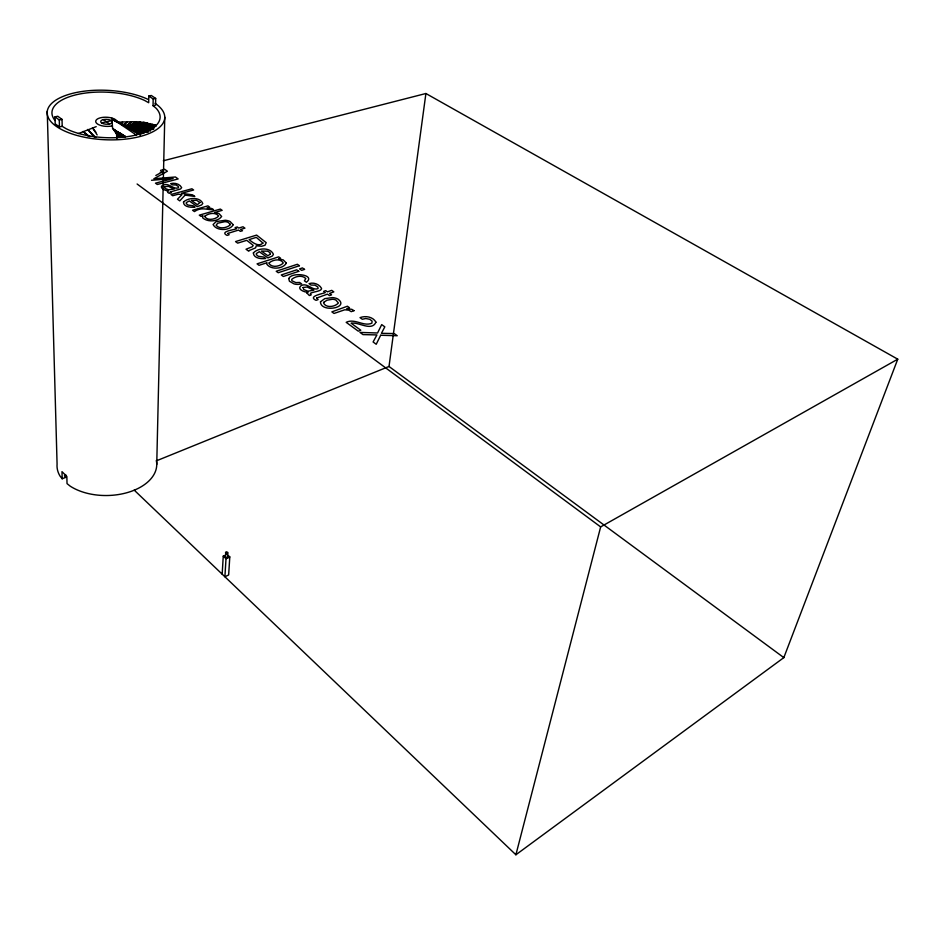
<?xml version="1.0" encoding="UTF-8"?>
<svg xmlns="http://www.w3.org/2000/svg" width="945" height="945" viewBox="0 0 945 945"><rect width="100%" height="100%" fill="white"/><g stroke="black" fill="none" stroke-linecap="round" stroke-linejoin="round"><path stroke-width="1.42" d="M148.802 96.036L153.184 98.977L153.055 105.698L155.559 105.131L155.689 98.422L151.306 95.48L148.802 96.036L148.696 102.733L144.703 100.501A54.148 22.751 2.7 0 0 77.384 94.488A54.148 22.751 2.7 0 0 55.046 120.547M156.74 464.42L164.773 117.18M222.169 574.158L223.256 556.121L225.146 555.223M225.879 554.62L226.02 552.187M223.256 556.121L226.009 558.708L224.898 576.769L228.655 574.962L229.789 556.924L227.036 554.337M227.473 553.557L227.899 557.822M156.079 460.959L389.009 366.471L425.9 93.508L897.75 359.183L783.83 657.625L515.899 854.776L134.225 490.148M116.967 138.537L116.471 133.8L112.585 128.284L111.935 118.42L140.38 134.958L111.935 118.42L136.21 134.958M515.899 854.776L600.654 526.908L897.75 359.183M120.854 124.22L122.472 121.988L136.423 121.692L144.656 122.46L155.842 125.401M120.724 124.374L122.472 121.988L117.617 122.366M125.957 126.098L131.721 121.704L125.862 126.087M128.886 126.11L136.222 121.692L127.492 126.784M155.819 175.498L163.225 171.399L160.296 172.191M78.482 133.529L96.201 126.642M129.619 127.138L140.191 122.023L128.626 127.374M226.009 558.708L229.789 556.924M47.25 111.297L57.078 464.054A49.872 30.453 -1.1 0 0 59.925 475.914L62.181 478.772L65.701 477.379L65.63 474.544M131.993 127.102L144.101 122.377L130.327 127.469L153.929 128.851L140.722 128.414M130.575 128.248L147.385 122.992L130.882 127.811M160.544 170.383L164.702 169.309L167.395 171.234L153.858 178.759L175.439 176.987L178.144 178.936L157.307 184.499L155.5 183.176L173.136 178.522L151.531 180.282M163.32 160.768L425.9 93.508M132.489 128.095L150.621 123.618L130.564 128.177M101.587 122.921A5.8 2.457 2.6 0 0 111.628 123.122A5.8 2.457 2.6 0 0 106.253 119.318A5.8 2.457 2.6 0 0 101.587 122.921L111.38 120.653M62.193 126.346L62.039 119.389L57.751 116.247L55.011 116.849L55.176 123.807L59.452 126.973L62.193 126.346L66.197 128.756A54.148 22.751 2.7 0 0 135.903 135.052L144.266 132.501A54.148 22.751 2.7 0 0 156.055 108.191L153.055 105.698M55.011 116.849L59.299 120.003L62.039 119.389M153.184 98.977L155.689 98.422M134.674 127.929L153.114 124.433L132.064 128M135.371 128.036L139.695 127.445M142.577 127.055L155.547 125.272L132.666 127.977M137.037 128.024L155.701 126.346M131.414 128.036L155.712 126.323M138.608 128.083L154.366 127.374M131.52 127.882L154.378 127.291M150.574 128.201L153.48 128.189M153.48 128.083L130.268 127.681L133.162 128M120.145 137.155L117.215 136.99L120.109 137.214M138.998 128.485L152.133 129.571M120.074 136.493L117.18 136.21L124.327 137.084M131.568 127.339L152.098 129.43M131.402 127.681L134.308 128.047M137.202 128.402L148.802 129.867M124.208 136.434L117.05 135.418L124.208 136.635M128.284 126.713L150.184 129.878M127.894 126.949L150.479 130.812M124.008 135.962L116.814 134.615L123.984 136.174M124.74 125.791L150.409 130.658M127.575 126.654L133.269 127.894M136.115 128.52L147.503 131.001M122.637 124.953L147.692 130.882M124.846 135.785L116.471 133.8L124.929 136.092M125.52 125.945L148.022 132.017M120.594 123.984L148.141 131.946M122.909 134.946L116.034 132.95L122.944 135.241M122.023 124.657L145.613 132.359M118.491 122.874L145.719 132.288M120.901 133.977L115.503 132.087L120.795 134.202M122.437 124.598L143.853 132.985M114.971 121.031L143.912 132.938M121.633 134.025L114.9 131.178L122.779 134.993M114.936 121.09L141.915 133.718M141.844 133.635L112.821 119.483L113.648 120.487M121.917 134.143L114.203 130.256L124.386 136.234M120.925 133.836L113.424 129.288L123.854 136.824M103.407 119.59L109.585 123.984M389.009 366.471L783.83 657.625M112.585 128.284L125.165 137.592M137.108 184.003L600.654 526.908M89.74 136.6L83.042 131.473L88.357 136.127M95.87 137.509L87.613 129.465L94.394 137.072M64.425 475.772L65.701 477.379M95.882 132.217L92.527 127.835L97.158 134.922M62.181 478.772L61.992 471.661L66.859 476.493L67.024 483.616L70.202 486.155A49.872 30.453 -1.1 0 0 126.831 492.735A49.872 30.453 -1.1 0 0 156.587 462.058M59.299 120.003L59.452 126.973M227.296 555.896A1.228 0.827 1.9 0 1 227.544 557.007A1.228 0.827 1.9 0 1 225.926 557.231A1.228 0.827 1.9 0 1 225.394 556.168M155.015 103.277A58.873 24.735 2.7 0 1 113.27 139.872A58.873 24.735 2.7 0 1 50.416 104.73A58.873 24.735 2.7 0 1 147.952 99.331M112.254 125.886A10.785 4.571 2.6 0 1 96.709 123.37A10.785 4.571 2.6 0 1 103.229 117.322A10.785 4.571 2.6 0 1 117.085 121.409M375.945 322.174C371.645 331.801 358.639 321.678 351.127 323.202L360.801 330.242L358.309 331.187L346.165 322.328C354.788 318.016 363.589 326.923 371.869 323.178L372.117 321.135L369.802 319.315L365.809 318.512L362.301 319.268L360.045 317.638C365.431 315.512 373.062 316.729 375.945 322.174M199.927 202.478L197.375 204.711L191.422 200.411L196.548 200.305L199.927 202.478M170.289 191.965L171.175 192.78L169.261 193.3L167.797 192.485L167.43 191.268L168.553 190.666C165.47 191.351 157.508 186.897 163.532 185.031C169.049 182.503 173.325 189.933 178.44 187.783L178.392 186.543L176.053 184.984L172.285 184.818L170.655 183.649C174.577 182.562 179.751 183.791 181.653 187.63L180.554 188.988L170.289 191.965M230.249 224.308L230.202 224.945C226.705 228.005 219.429 229.422 216.145 225.3L217.645 223.233L224.827 221.697A4.347 2.103 4.1 0 1 228.217 222.418L230.249 224.308M233.179 224.721C229.93 231.005 216.37 231.23 213.097 224.544L216.11 221.614L225.312 220.256A7.843 3.792 4.1 0 1 230.131 221.555L233.179 224.721M249.185 250.555L248.653 251.157L246.007 249.232L252.386 246.704L253.165 245.357L246.751 240.325L237.656 243.137L235.529 241.577L256.615 235.092L266.218 242.676L265.037 245.227L261.647 246.279L256.237 245.806L255.611 247.85L249.185 250.555M306.995 293.056L309.322 295.513L311.259 294.84C306.641 291.97 320.426 292.229 321.513 288.934L321.501 288.296C319.197 284.138 313.563 282.082 309.05 283.642L310.999 285.047L315.051 285.177L317.827 287.044L318.099 288.556C312.37 291.202 307.031 281.811 300.829 285.862C296.576 289.43 305.164 292.442 308.082 292.3L306.995 293.056M320.461 301.821C320.579 313.079 350.193 307.905 337.849 299.033A8.328 4.382 6.3 0 0 332.616 297.592L324.773 298.62L320.461 301.821M253.366 252.965C253.52 258.363 261.517 259.166 265.71 258.481L263.761 257.064L258.209 256.249L256.308 254.583L256.378 253.508L259.32 251.701L267.931 257.938L272.325 256.036L273.436 254.37C270.577 247.141 257.938 247.649 253.366 252.965M286.347 263.088C283.11 269.195 270.778 270.057 266.714 264.08L267.022 262.734L259.036 265.321L257.052 263.856L278.68 256.863L280.63 258.257L278.586 258.918L283.264 259.922L286.347 263.088M269.195 262.864L269.077 263.572C272.054 268.014 279.543 266.455 282.992 263.371L283.157 262.651C280.228 258.162 272.656 259.792 269.195 262.864M316.74 298.029L318.122 299.612L316.043 300.345C307.326 296.328 322.599 293.753 325.304 292.596L323.603 291.367L325.718 290.623L327.419 291.851L331.707 290.351L333.857 291.887L329.569 293.399L331.589 294.852L329.462 295.596L327.442 294.143L316.74 298.029M202.573 216.499L202.762 217.952C207.652 222.24 217.964 221.839 221.638 216.464L219.004 213.594L214.586 212.542L222.146 210.345L220.35 209.069L199.3 215.153L200.99 216.381L202.974 215.803L202.573 216.499M288.816 278.562L289.406 281.232L294.001 283.878A6.828 3.508 5.5 0 0 298.337 284.386L301.632 283.902L299.612 282.449L295.844 282.614L292.135 280.866A4.099 2.114 5.4 0 1 291.97 279.141C295.608 276.224 302.211 274.771 305.814 278.539L304.42 280.807L306.44 282.26C316.244 274.593 291.308 271.652 288.816 278.562M183.484 202.041C183.365 207.109 191.185 207.628 195.001 207.109L193.217 205.821L187.913 205.03L186.2 203.518L186.354 202.549L189.331 200.942L197.186 206.636L201.568 204.959L202.773 203.47C200.056 196.631 188.126 197.505 183.484 202.041M205.053 216.039L204.852 216.7C207.664 221.047 215.389 219.405 218.472 216.287L218.46 215.779C215.259 211.952 208.561 213.334 205.053 216.039M227.946 233.391L229.127 234.785L227.072 235.411C219.016 231.442 234.502 229.824 236.652 228.69L235.128 227.591L237.23 226.965L238.754 228.064L243.007 226.776L244.92 228.158L240.668 229.434L242.475 230.734L240.373 231.371L238.565 230.072L227.946 233.391M323.757 302.317L323.533 302.955C326.001 308.365 335.18 306.889 338.381 302.991L335.947 300.073A4.619 2.422 6.3 0 0 332.309 299.281L327.005 300.203L323.757 302.317M303.085 287.516L303.723 289.513L307.881 291.19L313.834 290.186L307.078 286.996L303.085 287.516M380.67 335.251L376.228 344.263L373.098 341.984L376.913 334.932L362.986 334.601L359.986 332.416L377.551 332.994L381.697 324.608L384.816 326.84L381.437 333.325L394.23 333.573L397.231 335.735L380.67 335.251M270.435 253.921L267.955 255.8L261.434 251.075L267.671 251.181L270.01 252.646L270.435 253.921M262.923 243.054C258.8 247.354 252.445 242.511 249.137 239.581L256.308 237.36L262.923 243.054M164.548 186.708L164.855 188.338L168.517 189.768L174.223 189.035L168.352 186.342L164.548 186.708M185.078 195.119L179.763 200.883L177.483 199.23L181.936 194.694L178.475 194.162L172.711 195.745L171.021 194.505L191.906 188.776L193.607 189.992L181.535 193.323L192.544 194.824L194.824 196.465L185.078 195.119M127.291 121.645L123.263 125.638L127.291 121.645M353.985 310.669L351.245 311.673L348.823 310.196L344.783 309.783L334.022 313.457L331.849 311.874L347.406 306.227L349.473 307.716L346.803 308.684L351.847 309.358L353.985 310.669M298.774 271.321L283.346 276.483L281.267 274.971L296.695 269.821L298.774 271.321M304.538 269.396L301.62 270.364L299.553 268.876L302.459 267.907L304.538 269.396M299.411 265.722L278.22 272.739L276.2 271.262L297.38 264.269L299.411 265.722M213.464 209.601C207.156 210.192 201.687 206.506 194.41 211.574L192.591 210.251L207.912 205.88L209.648 207.12L207.014 207.876L211.656 208.502L213.464 209.601M225.973 553.498A1.24 0.827 1.9 0 0 227.969 553.026A1.24 0.827 1.9 0 0 226.304 552.093A1.24 0.827 1.9 0 0 225.973 553.498"/></g></svg>
